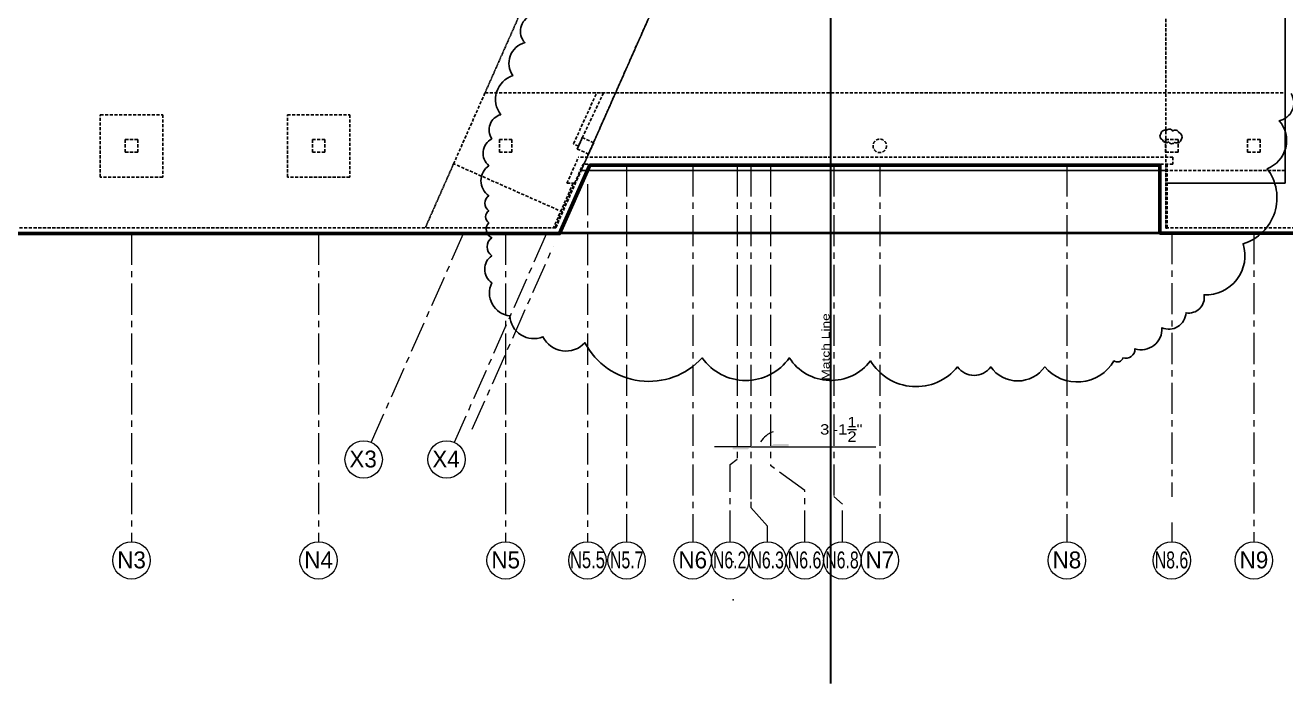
# Model space of a CAD drawing. Header units: inches. Extents: x -26500 to 0, y -3347 to 2257.
# Drawn here: x -24866 to -22440, y -3347 to -2078 of the extents above; entities that cross this region are included whole.
import ezdxf
from ezdxf.enums import TextEntityAlignment as Align

# ---------------------------------------------------------------- set-up
doc = ezdxf.new("R2010")
doc.units = ezdxf.units.IN
doc.header["$LTSCALE"] = 48
doc.header["$MEASUREMENT"] = 0
for name, pattern in [('A104$0$CENTER', [2, 1.25, -0.25, 0.25, -0.25]), ('CENTER2', [1.125, 0.75, -0.125, 0.125, -0.125]), ('Matchline$0$DASHED', [0.75, 0.5, -0.25]), ('NB - 5th floor_plan$0$HIDDEN2', [0.1875, 0.125, -0.0625])]:
    doc.linetypes.add(name, pattern=pattern)
for name, color, linetype in [('A104$0$A-ANNO-DIM4-9', 8, 'Continuous'), ('A104$0$A-ANNO-WEST', 8, 'Continuous'), ('A104$0$A-GRID-1DP0-15', 8, 'Continuous'), ('A104$0$A-GRID-GRD1-4', 8, 'CENTER2'), ('A104$0$A-GRID-GRD3-12', 8, 'CENTER2'), ('A104$0$A-GRID-GRD4-9', 8, 'CENTER2'), ('A104$0$A-GRID-GRDP0-12', 8, 'Continuous'), ('A104$0$A-GRID-GRDP0-15', 8, 'Continuous'), ('A104$0$A-GRID-GRDP0-9', 8, 'Continuous'), ('A104$0$A-GRID-ID1-4', 8, 'Continuous'), ('A104$0$A-GRID-ID4-9', 8, 'Continuous'), ('A104$0$A-GRID-IDP0-12', 8, 'Continuous'), ('A104$0$A-GRID-IDP0-9', 8, 'Continuous'), ('A104$0$C-PROP', 8, 'Continuous'), ('A104$0$Level 46', 8, 'Continuous'), ('Matchline$0$Match Line', 5, 'Matchline$0$DASHED'), ('NB - 5th floor_plan$0$STCCOLS1', 1, 'NB - 5th floor_plan$0$HIDDEN2'), ('NB - 5th floor_plan$0$STCCOLS2', 1, 'NB - 5th floor_plan$0$HIDDEN2'), ('NB - 5th floor_plan$0$STDROPS', 1, 'NB - 5th floor_plan$0$HIDDEN2'), ('NB - 5th floor_plan$0$STPJ', 1, 'NB - 5th floor_plan$0$HIDDEN2'), ('NB - 5th floor_plan$0$STSLABEDGE', 1, 'NB - 5th floor_plan$0$HIDDEN2'), ('NB - 5th floor_plan$0$STSLABNOTCH', 1, 'NB - 5th floor_plan$0$HIDDEN2'), ('XREF', 7, 'Continuous')]:
    doc.layers.add(name, color=color, linetype=linetype)
doc.styles.add('A104$0$style-Arial', font='arial.ttf')
doc.styles.add('A104$0$style-WORKING', font='WORKING.shx')
doc.styles.add('Matchline$0$Style-arial', font='arial.shx')
doc.dimstyles.new('A104$0$Standard', dxfattribs={"dimtxt": 8.888894, "dimasz": 15.555564, "dimexe": 8.888894, "dimexo": 4.444447, "dimgap": 4.444447, "dimtad": 1, "dimjust": 2, "dimdec": 3, "dimzin": 11, "dimdsep": 46, "dimlunit": 4, "dimtxsty": 'A104$0$style-WORKING', "dimblk": 'A104$0$RDA_0.1', "dimcen": 2.222223, "dimse1": 1, "dimse2": 1, "dimclrd": 3, "dimclrt": 3, "dimadec": 0, "dimazin": 0, "dimtfac": 1, "dimtdec": 3, "dimtmove": 0, "dimatfit": 3, "dimldrblk": 'A104$0$TerminatorOpen_0.1', "dimfxl": 1, "dimtolj": 1, "dimtzin": 11, "dimlwd": 0, "dimarcsym": 0})

# ---------------------------------------------------------------- blocks, each defined once
blk = doc.blocks.new('A104$0$RDA_0.1')
at = {"linetype": 'Continuous', "lineweight": 13}
blk.add_line((0, 0), (-1, 0), dxfattribs=at)
at = {"layer": 'A104$0$Level 46', "linetype": 'Continuous', "lineweight": 13, "extrusion": (0, 0, -1)}
blk.add_solid([(0, 0), (1, 0), (0.172, -0.143), (1, -0.143)], dxfattribs=at)
blk.add_solid([(0, 0), (1, 0), (0.172, -0.143), (1, -0.143)], dxfattribs=at)
blk = doc.blocks.new('*D390')
at = {"layer": 'A104$0$A-ANNO-DIM4-9', "lineweight": 0, "transparency": 16777216}
for p, q in [((-23504, -2889), (-23539, -2889)), ((-23469, -2889), (-23431.6, -2889)), ((-23396.6, -2889), (-23228.4, -2889))]:
    blk.add_line(p, q, dxfattribs=at)
at = {"layer": 'Defpoints', "lineweight": 70, "transparency": 16777216}
for p in [(-23469, -2794.4), (-23431.6, -2794.4), (-23431.6, -2889)]:
    blk.add_point(p, dxfattribs=at)
at = {"layer": 'A104$0$A-ANNO-DIM4-9', "lineweight": 0, "transparency": 16777216, "xscale": 35, "yscale": 35, "zscale": 35, "rotation": 180}
blk.add_blockref('A104$0$RDA_0.1', (-23431.6, -2889), dxfattribs=at)
at = {"layer": 'A104$0$A-ANNO-DIM4-9', "lineweight": 0, "transparency": 16777216, "xscale": 35, "yscale": 35, "zscale": 35}
blk.add_blockref('A104$0$RDA_0.1', (-23469, -2889), dxfattribs=at)
at = {"layer": 'A104$0$A-ANNO-DIM4-9', "lineweight": 0, "transparency": 16777216, "insert": (-23295, -2855.7), "char_height": 20, "attachment_point": 5, "style": 'A104$0$style-WORKING'}
blk.add_mtext('\\A1;\\H1x;\\W1.2;3\'-1{\\H1.000000x;\\S1/2;}"', dxfattribs=at)
blk = doc.blocks.new('A104$0$TerminatorOpen_0.1')
at = {"linetype": 'ByBlock', "lineweight": -2}
for q in [(-1, 0.071), (-1, 0), (-1, -0.071)]:
    blk.add_line((0, 0), q, dxfattribs=at)
blk = doc.blocks.new('Matchline')
at = {"layer": 'Matchline$0$Match Line', "color": 5, "lineweight": 0, "const_width": 4}
blk.add_lwpolyline([(-23315.6, -250.3), (-23315.6, -3345.5)], dxfattribs=at)
at = {"layer": 'Matchline$0$Match Line', "color": 5, "linetype": 'Continuous', "lineweight": 30, "insert": (-23317.5, -2761.9), "char_height": 15, "attachment_point": 7, "rotation": 90, "line_spacing_factor": 0.84, "style": 'Matchline$0$Style-arial'}
blk.add_mtext('{\\W1.2667;Match Line}', dxfattribs=at)
blk = doc.blocks.new('NB - 5th floor_plan')
at = {"layer": 'Defpoints'}
blk.add_lwpolyline([(-23892.5014, -2059.09, 0.52056705), (-23904.0689, -2111.1075, 0.52056705), (-23904.0689, -2111.1075, 0.52056705), (-23927.2039, -2174.6843, 0.52056705), (-23927.2039, -2174.6843, 0.52056705), (-23950.3389, -2249.8206, 0.52056705), (-23950.3389, -2249.8206, 0.52056705), (-23967.6902, -2296.0583, 0.52056705), (-23967.6902, -2296.0583, 0.52056705), (-23973.474, -2348.0757, 0.52056705), (-23973.474, -2348.0757, 0.52056705), (-23973.474, -2405.8729, 0.52056705), (-23973.474, -2405.8729, 0.52056705), (-23973.474, -2434.7714, 0.52056705), (-23973.474, -2434.7714, 0.52056705), (-23973.474, -2457.8903, 0.52056705), (-23973.474, -2457.8903, 0.52056705), (-23967.6902, -2486.7889, 0.52056705), (-23967.6902, -2486.7889, 0.52056705), (-23967.6902, -2521.4671, 0.52056705), (-23967.6902, -2521.4671, 0.52056705), (-23967.6902, -2573.4846, 0.52056705), (-23967.6902, -2573.4846, 0.52056705), (-23932.9877, -2637.0614, 0.52056705), (-23932.9877, -2637.0614, 0.52056705), (-23869.3663, -2677.5194, 0.52056705), (-23869.3663, -2677.5194, 0.52056705), (-23788.3937, -2689.0789, 0.52056705), (-23788.3937, -2689.0789, 0.52056705), (-23562.827, -2717.9774, 0.52056705), (-23562.827, -2717.9774, 0.52056705), (-23395.0979, -2717.9774, 0.52056705), (-23395.0979, -2717.9774, 0.52056705), (-23238.9363, -2723.7571, 0.52056705), (-23238.9363, -2723.7571, 0.52056705), (-23071.2073, -2735.3166, 0.52056705), (-23071.2073, -2735.3166, 0.52056705), (-23007.5859, -2735.3166, 0.52056705), (-23007.5859, -2735.3166, 0.52056705), (-22903.4782, -2735.3166, 0.52056705), (-22903.4782, -2735.3166, 0.52056705), (-22770.4517, -2723.7571, 0.52056705), (-22770.4517, -2723.7571, 0.52056705), (-22753.1004, -2717.9774, 0.52056705), (-22753.1004, -2717.9774, 0.52056705), (-22729.9653, -2700.6383, 0.52056705), (-22729.9653, -2700.6383, 0.52056705), (-22677.9115, -2660.1803, 0.52056705), (-22677.9115, -2660.1803, 0.52056705), (-22631.6414, -2631.2817, 0.52056705), (-22631.6414, -2631.2817, 0.52056705), (-22596.9388, -2596.6034, 0.52056705), (-22596.9388, -2596.6034, 0.52056705), (-22521.7499, -2498.3483, 0.52056705), (-22521.7499, -2498.3483, 0.52056705), (-22475.4798, -2353.8554, 0.52056705), (-22475.4798, -2353.8554, 0.52056705), (-22452.3448, -2261.38, 0.52056705), (-22452.3448, -2261.38, 0.52056705), (-22429.2098, -2209.3626, 0.52056705)], format="xyb", dxfattribs=at)
blk.add_lwpolyline([(-22645.16, -2284.1314, 0.52056705), (-22657.035, -2281.4249, 0.52056705), (-22657.035, -2281.4249, 0.52056705), (-22669.5351, -2280.384, 0.52056705), (-22669.5351, -2280.384, 0.52056705), (-22679.9518, -2286.4215, 0.52056705), (-22679.9518, -2286.4215, 0.52056705), (-22677.0352, -2298.0801, 0.52056705), (-22677.0352, -2298.0801, 0.52056705), (-22665.3684, -2302.2438, 0.52056705), (-22665.3684, -2302.2438, 0.52056705), (-22653.285, -2302.8684, 0.52056705), (-22653.285, -2302.8684, 0.52056705), (-22641.6183, -2298.9128, 0.52056705), (-22641.6183, -2298.9128, 0.52056705)], format="xyb", close=True, dxfattribs=at)
at = {"layer": 'NB - 5th floor_plan$0$STCCOLS1', "color": 1, "linetype": 'NB - 5th floor_plan$0$HIDDEN2'}
for points in [[(-24673.0241, -2297.905), (-24649.0241, -2297.905), (-24649.0241, -2321.905), (-24673.0241, -2321.905)], [(-24313.0241, -2297.9051), (-24289.0241, -2297.9051), (-24289.0241, -2321.9051), (-24313.0241, -2321.9051)], [(-23928.9941, -2321.905), (-23952.9941, -2321.905), (-23952.9941, -2297.905), (-23928.9941, -2297.905)], [(-22513.0236, -2297.9051), (-22489.0236, -2297.9051), (-22489.0236, -2321.905), (-22513.0236, -2321.905)]]:
    blk.add_lwpolyline(points, close=True, dxfattribs=at)
at = {"layer": 'NB - 5th floor_plan$0$STCCOLS2', "color": 1, "linetype": 'NB - 5th floor_plan$0$HIDDEN2'}
blk.add_lwpolyline([(-23803.2262, -2316.0192), (-23793.5095, -2294.0742), (-23771.5644, -2303.7909), (-23781.2812, -2325.736), (-23803.2262, -2316.0192)], dxfattribs=at)
blk.add_lwpolyline([(-22671.0236, -2297.9051), (-22647.0236, -2297.9051), (-22647.0236, -2321.9051), (-22671.0236, -2321.9051)], close=True, dxfattribs=at)
blk.add_circle((-23221.0234, -2309.9053), 13, dxfattribs=at)
at = {"layer": 'NB - 5th floor_plan$0$STDROPS', "color": 1, "linetype": 'NB - 5th floor_plan$0$HIDDEN2', "ltscale": 0.2}
for p, q in [((-23878.7967, -1977.5544, 0), (-23980.748, -2207.9057, 0)), ((-22441.0236, -2006.9051), (-22441.0236, -2381.9051)), ((-24041.1257, -2344.3245, 0), (-24095.5972, -2467.3988, 0)), ((-22441.0236, -2381.9051), (-22672.0233, -2381.9051))]:
    blk.add_line(p, q, dxfattribs=at)
at = {"layer": 'NB - 5th floor_plan$0$STDROPS', "color": 1, "linetype": 'NB - 5th floor_plan$0$HIDDEN2'}
for p in [(-23980.748, -2207.9057, 0), (-23831.4478, -2437.1259, 0)]:
    blk.add_line(p, (-24041.1257, -2344.3245, 0), dxfattribs=at)
blk.add_lwpolyline([(-23980.748, -2207.9057), (-22441.0236, -2207.9047), (-22441.0236, -2357.4046), (-23790.7573, -2357.4048)], dxfattribs=at)
for points in [[(-24721.024, -2369.9051), (-24721.024, -2249.9051), (-24601.024, -2249.9051), (-24601.024, -2369.9051)], [(-24361.024, -2369.9051), (-24361.024, -2249.9051), (-24241.024, -2249.9051), (-24241.024, -2369.9051)]]:
    blk.add_lwpolyline(points, close=True, dxfattribs=at)
at = {"layer": 'NB - 5th floor_plan$0$STPJ', "color": 1, "linetype": 'NB - 5th floor_plan$0$HIDDEN2', "ltscale": 0.7, "const_width": 3}
blk.add_lwpolyline([(-23795.6023, -2357.4047), (-23275.1098, -1181.8839)], dxfattribs=at)
at = {"layer": 'NB - 5th floor_plan$0$STSLABEDGE', "color": 1, "linetype": 'NB - 5th floor_plan$0$HIDDEN2'}
for p, q in [((-23844.5251, -2467.3988), (-23474.2631, -1631.5336)), ((-22672.0231, -2357.4047), (-23796.1491, -2357.4047))]:
    blk.add_line(p, q, dxfattribs=at)
for points in [[(-22670.5234, -1520.9051), (-22670.5234, -688.4051), (-21071.5215, -688.4051), (-21071.5215, -2467.4072), (-22670.5228, -2467.4072), (-22670.5228, -1634.9051)], [(-23844.5251, -2467.3988), (-25490.5236, -2467.4002)]]:
    blk.add_lwpolyline(points, dxfattribs=at)
at = {"layer": 'NB - 5th floor_plan$0$STSLABNOTCH', "color": 1, "linetype": 'NB - 5th floor_plan$0$HIDDEN2'}
for p, q in [((-23823.1283, -2381.9051, -0.0003), (-23800.7697, -2331.4051, -0.0003)), ((-23808.3644, -2381.9051, -0.0003), (-23791.9828, -2344.9051, -0.0003)), ((-22657.0228, -2331.4051), (-23800.7697, -2331.4051)), ((-22657.0228, -2344.9051), (-23791.9816, -2344.9051)), ((-22657.0228, -2331.4051), (-22657.0228, -2344.9051)), ((-23823.1283, -2381.9051), (-23808.3644, -2381.9051)), ((-23848.3908, -2466.1488), (-23845.6655, -2466.1488))]:
    blk.add_line(p, q, dxfattribs=at)
for points in [[(-23801.0448, -2310.4165), (-23810.3486, -2305.7784), (-23765.7394, -2207.9056), (-23752.564, -2207.9056), (-23801.0448, -2310.4165)], [(-22670.5228, -2344.9051), (-22668.0228, -2344.9051), (-22668.0228, -2468.4051), (-22670.5228, -2468.4051)]]:
    blk.add_lwpolyline(points, close=True, dxfattribs=at)
at = {"layer": 'NB - 5th floor_plan$0$STSLABNOTCH', "color": 1, "linetype": 'NB - 5th floor_plan$0$HIDDEN2', "elevation": -0.0003}
blk.add_lwpolyline([(-23845.6655, -2466.1488), (-23808.3644, -2381.9051), (-23811.0976, -2381.9051), (-23848.3962, -2466.1488)], dxfattribs=at)
blk = doc.blocks.new('A104')
at = {"layer": 'A104$0$A-ANNO-DIM4-9', "lineweight": 0}
blk.add_arc((-23412.5239, -2902.6239), 44.2704, 107.9705537, 148.543723, dxfattribs=at)
at = {"layer": 'A104$0$A-ANNO-WEST', "lineweight": 53, "elevation": -0.0001, "flags": 128}
blk.add_lwpolyline([(-23093.0624, -797.9051), (-22682.0257, -797.9051), (-22682.0257, -676.9042), (-21061.0236, -676.9042), (-21061.0236, -2477.9051), (-22682.0257, -2477.9051), (-22682.0257, -2347.1498), (-22682.0257, -2347.1498), (-23779.0217, -2347.1498), (-23779.0217, -2347.1498), (-23837.3562, -2478.8988), (-25502.0254, -2478.9003), (-25502.0236, -2298.3308), (-25518.812, -2282.5399), (-25684.162, -2209.3266), (-25076.0596, -835.9378), (-24911.085, -908.9844), (-24842.0239, -857.4072), (-24842.0259, -676.9042), (-23039.4874, -676.9057), (-23093.0624, -797.9051)], close=True, dxfattribs=at)
at = {"layer": 'A104$0$A-GRID-1DP0-15', "lineweight": 13}
for centre in [(-24661.0236, -3107.9017), (-24301.0236, -3107.9017), (-23941.0236, -3107.9017), (-23581.0236, -3107.9017), (-23221.0236, -3107.9017), (-22861.0236, -3107.9017), (-22501.0236, -3107.9017)]:
    blk.add_circle(centre, 36, dxfattribs=at)
at = {"layer": 'A104$0$A-GRID-GRD1-4', "linetype": 'A104$0$CENTER', "lineweight": 0}
for p, q in [((-23309.3986, -2347.1498), (-23309.3986, -2984.9581)), ((-23309.3986, -2984.9581), (-23293.0236, -2999.9581)), ((-23293.0236, -3071.9017), (-23293.0236, -2999.9581))]:
    blk.add_line(p, q, dxfattribs=at)
at = {"layer": 'A104$0$A-GRID-GRD3-12', "linetype": 'A104$0$CENTER', "lineweight": 0}
blk.add_line((-24005.154, -2855.5457, 0), (-23849.7012, -2504.3126, 0), dxfattribs=at)
at = {"layer": 'A104$0$A-GRID-GRD4-9', "linetype": 'A104$0$CENTER', "lineweight": 0}
for p, q in [((-23431.5528, -2347.1498), (-23431.5528, -2925.2701)), ((-23365.0236, -2973.1259), (-23431.5528, -2925.2701)), ((-23365.0236, -3071.9017), (-23365.0236, -2973.1259))]:
    blk.add_line(p, q, dxfattribs=at)
at = {"layer": 'A104$0$A-GRID-GRDP0-12', "linetype": 'A104$0$CENTER', "lineweight": 0}
for p, q in [((-23708.2668, -2347.1498), (-23708.2668, -3071.9017)), ((-23469.0236, -2347.1498), (-23469.0236, -3006.0191)), ((-23783.7079, -2383.3199, 0), (-23783.7079, -3072.006, 0)), ((-23862.1878, -2478.8988), (-24040.0309, -2880.7246)), ((-22659.084, -2477.9051), (-22659.084, -2985.4268)), ((-23469.0236, -2932.9324), (-23469.0236, -2990.0741)), ((-23437.0236, -3042.0613), (-23469.0236, -3006.0191)), ((-23437.0236, -3071.9017), (-23437.0236, -3042.0613)), ((-22659.084, -3034.7295), (-22659.084, -3071.9017))]:
    blk.add_line(p, q, dxfattribs=at)
at = {"layer": 'A104$0$A-GRID-GRDP0-15', "linetype": 'A104$0$CENTER', "lineweight": 0}
for p, q in [((-23581.0236, -2347.1498), (-23581.0236, -3071.9017)), ((-23221.0236, -2347.1498), (-23221.0236, -3071.9017)), ((-22861.0236, -2347.1498), (-22861.0236, -3071.9017)), ((-24661.0236, -2478.8995), (-24661.0236, -3071.9017)), ((-24301.0236, -2478.8992), (-24301.0236, -3071.9017)), ((-24199.6663, -2880.7246), (-24021.8207, -2478.899)), ((-23941.0236, -2478.8989), (-23941.0236, -3071.9017)), ((-23836.9162, -2477.905), (-22682.0257, -2477.905)), ((-22501.0236, -2477.9051), (-22501.0236, -3071.9017))]:
    blk.add_line(p, q, dxfattribs=at)
at = {"layer": 'A104$0$A-GRID-GRDP0-15', "lineweight": 13}
blk.add_circle((-24214.2364, -2913.6444), 36, dxfattribs=at)
at = {"layer": 'A104$0$A-GRID-GRDP0-9', "linetype": 'A104$0$CENTER', "lineweight": 0}
for p, q in [((-23495.2854, -2347.1498), (-23495.2854, -2912.9892)), ((-23509.0236, -2923.4608), (-23495.2854, -2912.9892)), ((-23509.0236, -3071.9017), (-23509.0236, -2923.4608))]:
    blk.add_line(p, q, dxfattribs=at)
at = {"layer": 'A104$0$A-GRID-ID1-4', "lineweight": 13}
blk.add_circle((-23293.0236, -3107.9017), 36, dxfattribs=at)
at = {"layer": 'A104$0$A-GRID-ID4-9', "lineweight": 13}
blk.add_circle((-23365.0236, -3107.9017), 36, dxfattribs=at)
at = {"layer": 'A104$0$A-GRID-IDP0-12', "lineweight": 13}
for centre in [(-24054.601, -2913.6444), (-23783.7079, -3108.006, 0), (-23708.2668, -3107.9017), (-23437.0236, -3107.9017), (-22659.084, -3107.9017)]:
    blk.add_circle(centre, 36, dxfattribs=at)
at = {"layer": 'A104$0$A-GRID-IDP0-9', "lineweight": 13}
blk.add_circle((-23509.0236, -3107.9017), 36, dxfattribs=at)
at = {"layer": 'A104$0$A-GRID-IDP0-9', "lineweight": 0}
for p in [(-23503.1676, -3110.985), (-23503.1676, -3183.9145)]:
    blk.add_point(p, dxfattribs=at)
at = {"layer": 'A104$0$C-PROP', "lineweight": 40, "flags": 128}
blk.add_lwpolyline([(-22682.0257, -2477.905), (-23836.9162, -2477.905)], dxfattribs=at)
at = {"layer": 'A104$0$A-GRID-1DP0-15', "lineweight": 13, "style": 'A104$0$style-Arial', "width": 0.95}
for s, p in [('N3', (-24688.4799, -3123.2977)), ('N4', (-24328.4799, -3123.2977)), ('N5', (-23968.4799, -3123.2977)), ('N6', (-23608.4799, -3123.2977)), ('N7', (-23248.4799, -3123.2977)), ('N8', (-22888.4799, -3123.2977)), ('N9', (-22528.4799, -3123.2977))]:
    blk.add_text(s, height=32.5, dxfattribs=at).set_placement(p)
at = {"layer": 'A104$0$A-GRID-GRDP0-15', "lineweight": 13, "style": 'A104$0$style-Arial', "width": 0.95}
blk.add_text('X3', height=32.5, rotation=0.0087, dxfattribs=at).set_placement((-24241.6903, -2929.0446))
at = {"layer": 'A104$0$A-GRID-ID1-4', "lineweight": 13, "style": 'A104$0$style-Arial', "width": 0.672308}
blk.add_text('N6.8', height=32.5, dxfattribs=at).set_placement((-23293.7458, -3123.2977), align=Align.CENTER)
at = {"layer": 'A104$0$A-GRID-ID4-9', "lineweight": 13, "style": 'A104$0$style-Arial', "width": 0.672308}
blk.add_text('N6.6', height=32.5, dxfattribs=at).set_placement((-23365.7274, -3123.2977), align=Align.CENTER)
at = {"layer": 'A104$0$A-GRID-IDP0-12', "lineweight": 13, "style": 'A104$0$style-Arial', "width": 0.95}
blk.add_text('X4', height=32.5, rotation=0.0087, dxfattribs=at).set_placement((-24082.055, -2929.0446))
at = {"layer": 'A104$0$A-GRID-IDP0-12', "lineweight": 13, "style": 'A104$0$style-Arial', "width": 0.701538}
blk.add_text('N5.5', height=32.5, dxfattribs=at).set_placement((-23817.2347, -3122.961))
at = {"layer": 'A104$0$A-GRID-IDP0-12', "lineweight": 13, "style": 'A104$0$style-Arial', "width": 0.672308}
for s, p in [('N5.7', (-23707.9877, -3123.2977)), ('N6.3', (-23437.7231, -3123.2977)), ('N8.6', (-22659.6436, -3123.2977))]:
    blk.add_text(s, height=32.5, dxfattribs=at).set_placement(p, align=Align.CENTER)
at = {"layer": 'A104$0$A-GRID-IDP0-9', "lineweight": 13, "style": 'A104$0$style-Arial', "width": 0.672308}
blk.add_text('N6.2', height=32.5, dxfattribs=at).set_placement((-23509.8931, -3123.2977), align=Align.CENTER)
at = {"layer": 'A104$0$A-ANNO-DIM4-9', "lineweight": 0}
dim = blk.add_linear_dim(base=(-23431.5528, -2889.0343), p1=(-23469.0236, -2794.3797), p2=(-23431.5528, -2794.3797), text='\\H1x;\\W1.2;<>', dimstyle='A104$0$Standard', override={"dimtxt": 20, "dimasz": 35, "dimexe": 20, "dimexo": 10, "dimgap": 10, "dimclrd": 0, "dimclrt": 4}, dxfattribs=at)
dim.commit()
dim.dimension.update_dxf_attribs({"geometry": '*D390', "text_midpoint": (-23294.9814, -2889.0343), "dimtype": 128})

msp = doc.modelspace()

# ---------------------------------------------------------------- block references
at = {"layer": 'XREF'}
for name in ['A104', 'Matchline', 'NB - 5th floor_plan']:
    msp.add_blockref(name, (0, 0), dxfattribs=at)

doc.saveas('drawing.dxf')
